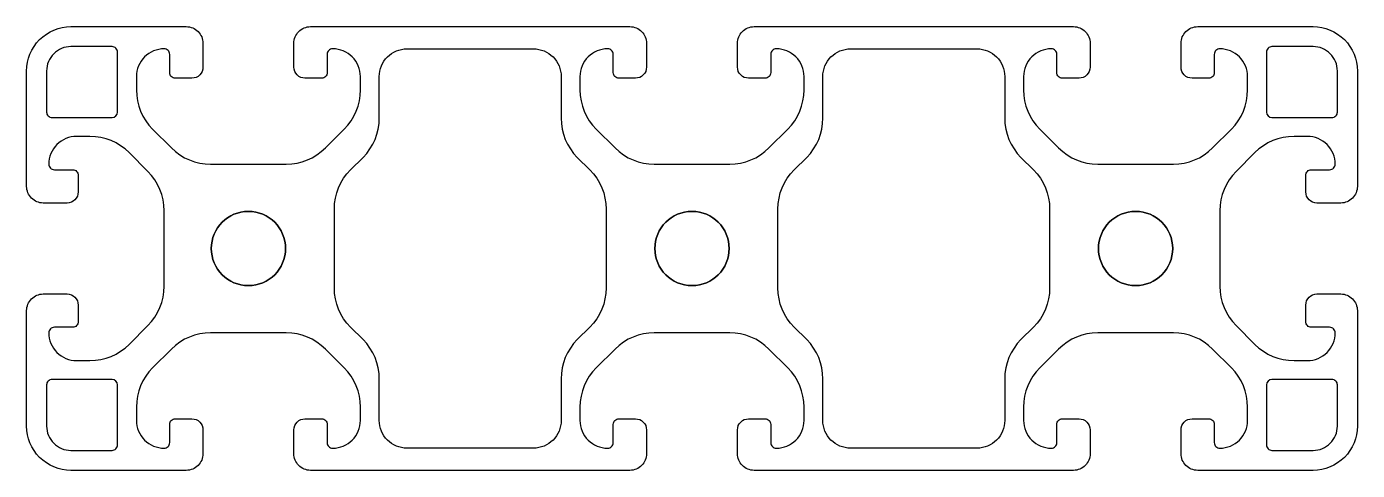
# Model space of a CAD drawing. Header units: millimetres. Extents: x -20 to 100, y -20 to 20.
import ezdxf

# ---------------------------------------------------------------- set-up
doc = ezdxf.new("R2010")
doc.units = ezdxf.units.MM
doc.layers.get('0').update_dxf_attribs({"linetype": 'CONTINUOUS'})

msp = doc.modelspace()

# ---------------------------------------------------------------- linework, layer by layer
for points in [[(7.6, -18, 0.414214), (10.1, -15.5), (10.1, -14.29, 0.198912), (8.64, -10.76), (6.94, -9.06, 0.198912), (3.41, -7.6), (-3.41, -7.6, 0.198912), (-6.94, -9.06), (-8.64, -10.76, 0.198912), (-10.1, -14.29), (-10.1, -15.5, 0.414214), (-7.6, -18, 0.414214), (-7.1, -17.5), (-7.1, -15.85, -0.414214), (-6.6, -15.35), (-5.1, -15.35, -0.414214), (-4.1, -16.35), (-4.1, -18.5, -0.414214), (-5.6, -20), (-16, -20, -0.414214), (-20, -16), (-20, -5.6, -0.414214), (-18.5, -4.1), (-16.35, -4.1, -0.414214), (-15.35, -5.1), (-15.35, -6.6, -0.414214), (-15.85, -7.1), (-17.5, -7.1, 0.414214), (-18, -7.6, 0.414214), (-15.5, -10.1), (-14.29, -10.1, 0.198912), (-10.76, -8.64), (-9.06, -6.94, 0.198912), (-7.6, -3.41), (-7.6, 3.41, 0.198912), (-9.06, 6.94), (-10.76, 8.64, 0.198912), (-14.29, 10.1), (-15.5, 10.1, 0.414214), (-18, 7.6, 0.414214), (-17.5, 7.1), (-15.85, 7.1, -0.414214), (-15.35, 6.6), (-15.35, 5.1, -0.414214), (-16.35, 4.1), (-18.5, 4.1, -0.414214), (-20, 5.6), (-20, 16, -0.414214), (-16, 20), (-5.6, 20, -0.414214), (-4.1, 18.5), (-4.1, 16.35, -0.414214), (-5.1, 15.35), (-6.6, 15.35, -0.414214), (-7.1, 15.85), (-7.1, 17.5, 0.414214), (-7.6, 18, 0.414214), (-10.1, 15.5), (-10.1, 14.29, 0.198912), (-8.64, 10.76), (-6.94, 9.06, 0.198912), (-3.41, 7.6), (3.41, 7.6, 0.198912), (6.94, 9.06), (8.64, 10.76, 0.198912), (10.1, 14.29), (10.1, 15.5, 0.414214), (7.6, 18, 0.414214), (7.1, 17.5), (7.1, 15.85, -0.414214), (6.6, 15.35), (5.1, 15.35, -0.414214), (4.1, 16.35), (4.1, 18.5, -0.414214), (5.6, 20), (34.4, 20, -0.414214), (35.9, 18.5), (35.9, 16.35, -0.414214), (34.9, 15.35), (33.4, 15.35, -0.414214), (32.9, 15.85), (32.9, 17.5, 0.414214), (32.4, 18, 0.414214), (29.9, 15.5), (29.9, 14.29, 0.198912), (31.36, 10.76), (33.06, 9.06, 0.198912), (36.59, 7.6), (43.41, 7.6, 0.198912), (46.94, 9.06), (48.64, 10.76, 0.198912), (50.1, 14.29), (50.1, 15.5, 0.414214), (47.6, 18, 0.414214), (47.1, 17.5), (47.1, 15.85, -0.414214), (46.6, 15.35), (45.1, 15.35, -0.414214), (44.1, 16.35), (44.1, 18.5, -0.414214), (45.6, 20), (74.4, 20, -0.414214), (75.9, 18.5), (75.9, 16.35, -0.414214), (74.9, 15.35), (73.4, 15.35, -0.414214), (72.9, 15.85), (72.9, 17.5, 0.414214), (72.4, 18, 0.414214), (69.9, 15.5), (69.9, 14.29, 0.198912), (71.36, 10.76), (73.06, 9.06, 0.198912), (76.59, 7.6), (83.41, 7.6, 0.198912), (86.94, 9.06), (88.64, 10.76, 0.198912), (90.1, 14.29), (90.1, 15.5, 0.414214), (87.6, 18, 0.414214), (87.1, 17.5), (87.1, 15.85, -0.414214), (86.6, 15.35), (85.1, 15.35, -0.414214), (84.1, 16.35), (84.1, 18.5, -0.414214), (85.6, 20), (96, 20, -0.414214), (100, 16), (100, 5.6, -0.414214), (98.5, 4.1), (96.35, 4.1, -0.414214), (95.35, 5.1), (95.35, 6.6, -0.414214), (95.85, 7.1), (97.5, 7.1, 0.414214), (98, 7.6, 0.414214), (95.5, 10.1), (94.29, 10.1, 0.198912), (90.76, 8.64), (89.06, 6.94, 0.198912), (87.6, 3.41), (87.6, -3.41, 0.198912), (89.06, -6.94), (90.76, -8.64, 0.198912), (94.29, -10.1), (95.5, -10.1, 0.414214), (98, -7.6, 0.414214), (97.5, -7.1), (95.85, -7.1, -0.414214), (95.35, -6.6), (95.35, -5.1, -0.414214), (96.35, -4.1), (98.5, -4.1, -0.414214), (100, -5.6), (100, -16, -0.414214), (96, -20), (85.6, -20, -0.414214), (84.1, -18.5), (84.1, -16.35, -0.414214), (85.1, -15.35), (86.6, -15.35, -0.414214), (87.1, -15.85), (87.1, -17.5, 0.414214), (87.6, -18, 0.414214), (90.1, -15.5), (90.1, -14.29, 0.198912), (88.64, -10.76), (86.94, -9.06, 0.198912), (83.41, -7.6), (76.59, -7.6, 0.198912), (73.06, -9.06), (71.36, -10.76, 0.198912), (69.9, -14.29), (69.9, -15.5, 0.414214), (72.4, -18, 0.414214), (72.9, -17.5), (72.9, -15.85, -0.414214), (73.4, -15.35), (74.9, -15.35, -0.414214), (75.9, -16.35), (75.9, -18.5, -0.414214), (74.4, -20), (45.6, -20, -0.414214), (44.1, -18.5), (44.1, -16.35, -0.414214), (45.1, -15.35), (46.6, -15.35, -0.414214), (47.1, -15.85), (47.1, -17.5, 0.414214), (47.6, -18, 0.414214), (50.1, -15.5), (50.1, -14.29, 0.198912), (48.64, -10.76), (46.94, -9.06, 0.198912), (43.41, -7.6), (36.59, -7.6, 0.198912), (33.06, -9.06), (31.36, -10.76, 0.198912), (29.9, -14.29), (29.9, -15.5, 0.414214), (32.4, -18, 0.414214), (32.9, -17.5), (32.9, -15.85, -0.414214), (33.4, -15.35), (34.9, -15.35, -0.414214), (35.9, -16.35), (35.9, -18.5, -0.414214), (34.4, -20), (5.6, -20, -0.414214), (4.1, -18.5), (4.1, -16.35, -0.414214), (5.1, -15.35), (6.6, -15.35, -0.414214), (7.1, -15.85), (7.1, -17.5, 0.414214)], [(7.6, -18, 0.414214), (10.1, -15.5), (10.1, -14.29, 0.198912), (8.64, -10.76), (6.94, -9.06, 0.198912), (3.41, -7.6), (-3.41, -7.6, 0.198912), (-6.94, -9.06), (-8.64, -10.76, 0.198912), (-10.1, -14.29), (-10.1, -15.5, 0.414214), (-7.6, -18, 0.414214), (-7.1, -17.5), (-7.1, -15.85, -0.414214), (-6.6, -15.35), (-5.1, -15.35, -0.414214), (-4.1, -16.35), (-4.1, -18.5, -0.414214), (-5.6, -20), (-16, -20, -0.414214), (-20, -16), (-20, -5.6, -0.414214), (-18.5, -4.1), (-16.35, -4.1, -0.414214), (-15.35, -5.1), (-15.35, -6.6, -0.414214), (-15.85, -7.1), (-17.5, -7.1, 0.414214), (-18, -7.6, 0.414214), (-15.5, -10.1), (-14.29, -10.1, 0.198912), (-10.76, -8.64), (-9.06, -6.94, 0.198912), (-7.6, -3.41), (-7.6, 3.41, 0.198912), (-9.06, 6.94), (-10.76, 8.64, 0.198912), (-14.29, 10.1), (-15.5, 10.1, 0.414214), (-18, 7.6, 0.414214), (-17.5, 7.1), (-15.85, 7.1, -0.414214), (-15.35, 6.6), (-15.35, 5.1, -0.414214), (-16.35, 4.1), (-18.5, 4.1, -0.414214), (-20, 5.6), (-20, 16, -0.414214), (-16, 20), (-5.6, 20, -0.414214), (-4.1, 18.5), (-4.1, 16.35, -0.414214), (-5.1, 15.35), (-6.6, 15.35, -0.414214), (-7.1, 15.85), (-7.1, 17.5, 0.414214), (-7.6, 18, 0.414214), (-10.1, 15.5), (-10.1, 14.29, 0.198912), (-8.64, 10.76), (-6.94, 9.06, 0.198912), (-3.41, 7.6), (3.41, 7.6, 0.198912), (6.94, 9.06), (8.64, 10.76, 0.198912), (10.1, 14.29), (10.1, 15.5, 0.414214), (7.6, 18, 0.414214), (7.1, 17.5), (7.1, 15.85, -0.414214), (6.6, 15.35), (5.1, 15.35, -0.414214), (4.1, 16.35), (4.1, 18.5, -0.414214), (5.6, 20), (34.4, 20, -0.414214), (35.9, 18.5), (35.9, 16.35, -0.414214), (34.9, 15.35), (33.4, 15.35, -0.414214), (32.9, 15.85), (32.9, 17.5, 0.414214), (32.4, 18, 0.414214), (29.9, 15.5), (29.9, 14.29, 0.198912), (31.36, 10.76), (33.06, 9.06, 0.198912), (36.59, 7.6), (43.41, 7.6, 0.198912), (46.94, 9.06), (48.64, 10.76, 0.198912), (50.1, 14.29), (50.1, 15.5, 0.414214), (47.6, 18, 0.414214), (47.1, 17.5), (47.1, 15.85, -0.414214), (46.6, 15.35), (45.1, 15.35, -0.414214), (44.1, 16.35), (44.1, 18.5, -0.414214), (45.6, 20), (74.4, 20, -0.414214), (75.9, 18.5), (75.9, 16.35, -0.414214), (74.9, 15.35), (73.4, 15.35, -0.414214), (72.9, 15.85), (72.9, 17.5, 0.414214), (72.4, 18, 0.414214), (69.9, 15.5), (69.9, 14.29, 0.198912), (71.36, 10.76), (73.06, 9.06, 0.198912), (76.59, 7.6), (83.41, 7.6, 0.198912), (86.94, 9.06), (88.64, 10.76, 0.198912), (90.1, 14.29), (90.1, 15.5, 0.414214), (87.6, 18, 0.414214), (87.1, 17.5), (87.1, 15.85, -0.414214), (86.6, 15.35), (85.1, 15.35, -0.414214), (84.1, 16.35), (84.1, 18.5, -0.414214), (85.6, 20), (96, 20, -0.414214), (100, 16), (100, 5.6, -0.414214), (98.5, 4.1), (96.35, 4.1, -0.414214), (95.35, 5.1), (95.35, 6.6, -0.414214), (95.85, 7.1), (97.5, 7.1, 0.414214), (98, 7.6, 0.414214), (95.5, 10.1), (94.29, 10.1, 0.198912), (90.76, 8.64), (89.06, 6.94, 0.198912), (87.6, 3.41), (87.6, -3.41, 0.198912), (89.06, -6.94), (90.76, -8.64, 0.198912), (94.29, -10.1), (95.5, -10.1, 0.414214), (98, -7.6, 0.414214), (97.5, -7.1), (95.85, -7.1, -0.414214), (95.35, -6.6), (95.35, -5.1, -0.414214), (96.35, -4.1), (98.5, -4.1, -0.414214), (100, -5.6), (100, -16, -0.414214), (96, -20), (85.6, -20, -0.414214), (84.1, -18.5), (84.1, -16.35, -0.414214), (85.1, -15.35), (86.6, -15.35, -0.414214), (87.1, -15.85), (87.1, -17.5, 0.414214), (87.6, -18, 0.414214), (90.1, -15.5), (90.1, -14.29, 0.198912), (88.64, -10.76), (86.94, -9.06, 0.198912), (83.41, -7.6), (76.59, -7.6, 0.198912), (73.06, -9.06), (71.36, -10.76, 0.198912), (69.9, -14.29), (69.9, -15.5, 0.414214), (72.4, -18, 0.414214), (72.9, -17.5), (72.9, -15.85, -0.414214), (73.4, -15.35), (74.9, -15.35, -0.414214), (75.9, -16.35), (75.9, -18.5, -0.414214), (74.4, -20), (45.6, -20, -0.414214), (44.1, -18.5), (44.1, -16.35, -0.414214), (45.1, -15.35), (46.6, -15.35, -0.414214), (47.1, -15.85), (47.1, -17.5, 0.414214), (47.6, -18, 0.414214), (50.1, -15.5), (50.1, -14.29, 0.198912), (48.64, -10.76), (46.94, -9.06, 0.198912), (43.41, -7.6), (36.59, -7.6, 0.198912), (33.06, -9.06), (31.36, -10.76, 0.198912), (29.9, -14.29), (29.9, -15.5, 0.414214), (32.4, -18, 0.414214), (32.9, -17.5), (32.9, -15.85, -0.414214), (33.4, -15.35), (34.9, -15.35, -0.414214), (35.9, -16.35), (35.9, -18.5, -0.414214), (34.4, -20), (5.6, -20, -0.414214), (4.1, -18.5), (4.1, -16.35, -0.414214), (5.1, -15.35), (6.6, -15.35, -0.414214), (7.1, -15.85), (7.1, -17.5, 0.414214)], [(-11.8, 17.7, 0.414214), (-12.3, 18.2), (-16, 18.2, 0.414214), (-18.2, 16), (-18.2, 12.3, 0.414214), (-17.7, 11.8), (-12.3, 11.8, 0.414213), (-11.8, 12.3)], [(-11.8, 17.7, 0.414214), (-12.3, 18.2), (-16, 18.2, 0.414214), (-18.2, 16), (-18.2, 12.3, 0.414214), (-17.7, 11.8), (-12.3, 11.8, 0.414213), (-11.8, 12.3)], [(92.3, 18.2, 0.414214), (91.8, 17.7), (91.8, 12.3, 0.414213), (92.3, 11.8), (97.7, 11.8, 0.414214), (98.2, 12.3), (98.2, 16, 0.414214), (96, 18.2)], [(92.3, 18.2, 0.414214), (91.8, 17.7), (91.8, 12.3, 0.414213), (92.3, 11.8), (97.7, 11.8, 0.414214), (98.2, 12.3), (98.2, 16, 0.414214), (96, 18.2)], [(10.34, 8.21, 0.198912), (11.8, 11.75), (11.8, 15.5, -0.414214), (14.3, 18), (25.7, 18, -0.414214), (28.2, 15.5), (28.2, 11.75, 0.198912), (29.66, 8.21), (30.79, 7.09, -0.198912), (32.25, 3.56), (32.25, -3.56, -0.198912), (30.79, -7.09), (29.66, -8.21, 0.198912), (28.2, -11.75), (28.2, -15.5, -0.414214), (25.7, -18), (14.3, -18, -0.414214), (11.8, -15.5), (11.8, -11.75, 0.198912), (10.34, -8.21), (9.21, -7.09, -0.198912), (7.75, -3.56), (7.75, 3.56, -0.198912), (9.21, 7.09)], [(10.34, 8.21, 0.198912), (11.8, 11.75), (11.8, 15.5, -0.414214), (14.3, 18), (25.7, 18, -0.414214), (28.2, 15.5), (28.2, 11.75, 0.198912), (29.66, 8.21), (30.79, 7.09, -0.198912), (32.25, 3.56), (32.25, -3.56, -0.198912), (30.79, -7.09), (29.66, -8.21, 0.198912), (28.2, -11.75), (28.2, -15.5, -0.414214), (25.7, -18), (14.3, -18, -0.414214), (11.8, -15.5), (11.8, -11.75, 0.198912), (10.34, -8.21), (9.21, -7.09, -0.198912), (7.75, -3.56), (7.75, 3.56, -0.198912), (9.21, 7.09)], [(50.34, 8.21, 0.198912), (51.8, 11.75), (51.8, 15.5, -0.414214), (54.3, 18), (65.7, 18, -0.414214), (68.2, 15.5), (68.2, 11.75, 0.198912), (69.66, 8.21), (70.79, 7.09, -0.198912), (72.25, 3.56), (72.25, -3.56, -0.198912), (70.79, -7.09), (69.66, -8.21, 0.198912), (68.2, -11.75), (68.2, -15.5, -0.414214), (65.7, -18), (54.3, -18, -0.414214), (51.8, -15.5), (51.8, -11.75, 0.198912), (50.34, -8.21), (49.21, -7.09, -0.198912), (47.75, -3.56), (47.75, 3.56, -0.198912), (49.21, 7.09)], [(50.34, 8.21, 0.198912), (51.8, 11.75), (51.8, 15.5, -0.414214), (54.3, 18), (65.7, 18, -0.414214), (68.2, 15.5), (68.2, 11.75, 0.198912), (69.66, 8.21), (70.79, 7.09, -0.198912), (72.25, 3.56), (72.25, -3.56, -0.198912), (70.79, -7.09), (69.66, -8.21, 0.198912), (68.2, -11.75), (68.2, -15.5, -0.414214), (65.7, -18), (54.3, -18, -0.414214), (51.8, -15.5), (51.8, -11.75, 0.198912), (50.34, -8.21), (49.21, -7.09, -0.198912), (47.75, -3.56), (47.75, 3.56, -0.198912), (49.21, 7.09)], [(-17.7, -11.8, 0.414214), (-18.2, -12.3), (-18.2, -16, 0.414214), (-16, -18.2), (-12.3, -18.2, 0.414214), (-11.8, -17.7), (-11.8, -12.3, 0.414213), (-12.3, -11.8)], [(-17.7, -11.8, 0.414214), (-18.2, -12.3), (-18.2, -16, 0.414214), (-16, -18.2), (-12.3, -18.2, 0.414214), (-11.8, -17.7), (-11.8, -12.3, 0.414213), (-12.3, -11.8)], [(98.2, -12.3, 0.414214), (97.7, -11.8), (92.3, -11.8, 0.414213), (91.8, -12.3), (91.8, -17.7, 0.414214), (92.3, -18.2), (96, -18.2, 0.414214), (98.2, -16)], [(98.2, -12.3, 0.414214), (97.7, -11.8), (92.3, -11.8, 0.414213), (91.8, -12.3), (91.8, -17.7, 0.414214), (92.3, -18.2), (96, -18.2, 0.414214), (98.2, -16)]]:
    msp.add_lwpolyline(points, format="xyb", close=True)
at = {"extrusion": (0, 0, -1)}
for centre in [(0, 0), (-40, 0), (-80, 0)]:
    msp.add_circle(centre, 3.35, dxfattribs=at)
for centre in [(0, 0), (40, 0), (80, 0)]:
    msp.add_circle(centre, 3.35)

doc.saveas('drawing.dxf')
